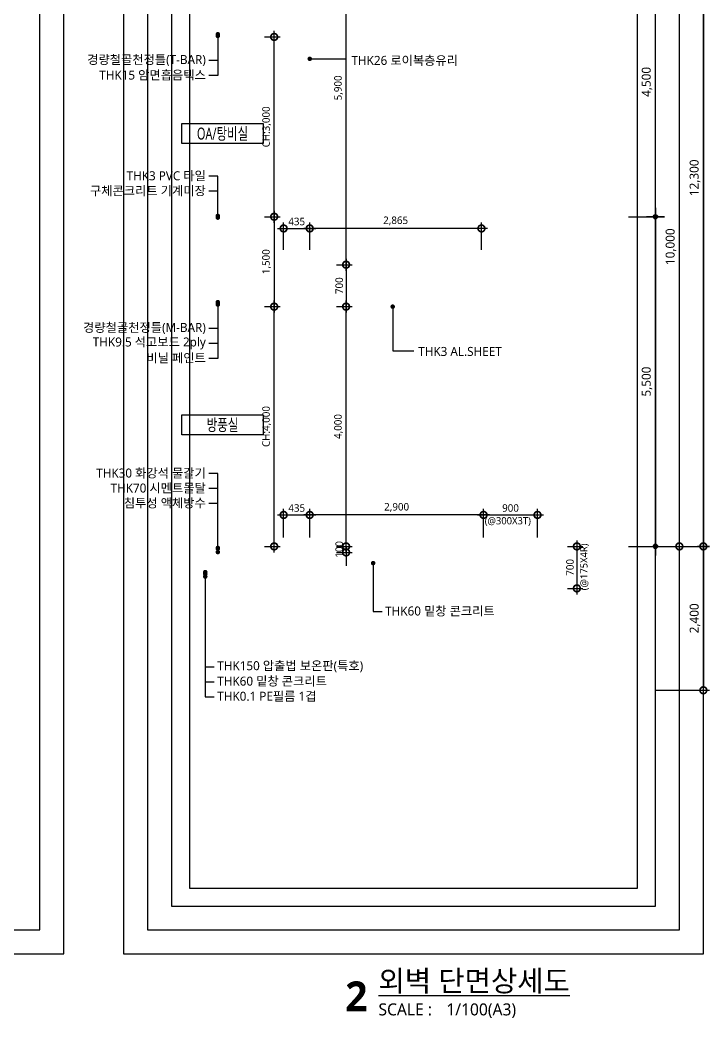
# Model space of a CAD drawing. Header units: millimetres. Extents: x 2568 to 292571, y 1285 to 27671.
# Drawn here: x 191599 to 203028, y 1386 to 18038 of the extents above; entities that cross this region are included whole.
import ezdxf
from ezdxf import colors
from ezdxf.entities.mleader import LeaderData, LeaderLine
from ezdxf.enums import TextEntityAlignment as Align
from ezdxf.math import Vec2, Vec3

# ---------------------------------------------------------------- set-up
doc = ezdxf.new("R2010")
doc.units = ezdxf.units.MM
doc.header["$LTSCALE"] = 200
doc.layers.get('DEFPOINTS').update_dxf_attribs({"color": 137})
for name, color, linetype in [('A-dim', 7, 'Continuous'), ('A-dims', 7, 'Continuous'), ('DIM-2', 7, 'Continuous'), ('DIM-INT', 7, 'Continuous'), ('SYM', 6, 'Continuous'), ('SYM-LEAD', 6, 'Continuous'), ('TAG', 6, 'Continuous'), ('TEXT', 3, 'Continuous'), ('TEXT-NOTE', 6, 'Continuous')]:
    doc.layers.add(name, color=color, linetype=linetype)
doc.layers.add('NOPLOT', color=191, linetype='Continuous', plot=False)
doc.styles.add('$0$스타일1', font='malgun.ttf')
doc.styles.add('ARIAL', font='malgun.ttf')
doc.styles.add('T1', font='malgun.ttf')
doc.styles.add('맑은고딕', font='malgun.ttf')
doc.styles.add('스타일1', font='malgun.ttf')
doc.styles.add('스타일2', font='malgunbd.ttf')
doc.dimstyles.new('CJA', dxfattribs={"dimscale": 300, "dimtxt": 2.7, "dimasz": 1, "dimexe": 2, "dimexo": 3, "dimgap": 1, "dimtad": 1, "dimdec": 0, "dimzin": 1, "dimdsep": 46, "dimlunit": 6, "dimtxsty": '$0$스타일1', "dimblk": 'CJDOT', "dimcen": 0.09, "dimdle": 1, "dimclrd": 256, "dimclre": 256, "dimclrt": 3, "dimadec": 0, "dimazin": 0, "dimtfac": 1, "dimtdec": 0, "dimtix": 1, "dimtmove": 2, "dimatfit": 3, "dimldrblk": 'CJDOT', "dimfxl": 1, "dimtolj": 1, "dimtzin": 1, "dimarcsym": 0})
doc.dimstyles.new('DIM-QD 1', dxfattribs={"dimtxt": 3, "dimasz": 1.5, "dimexe": 1, "dimexo": 0, "dimgap": 1, "dimtad": 1, "dimdec": 3, "dimdsep": 46, "dimlunit": 6, "dimtxsty": '스타일1', "dimblk1": 'ARCHTICK', "dimblk2": 'ARCHTICK', "dimsah": 1, "dimcen": 0, "dimclrd": 256, "dimclre": 256, "dimclrt": 3, "dimazin": 2, "dimtfac": 1, "dimtdec": 3, "dimtix": 1, "dimtmove": 2, "dimatfit": 3, "dimldrblk": 'ARCHTICK', "dimfxl": 1, "dimtolj": 1, "dimtzin": 0, "dimarcsym": 0})
doc.dimstyles.new('GAUN-50', dxfattribs={"dimscale": 50, "dimtxt": 3, "dimasz": 1, "dimexe": 2, "dimexo": 3, "dimgap": 1, "dimtad": 1, "dimdec": 0, "dimzin": 1, "dimdsep": 46, "dimlunit": 6, "dimtxsty": '스타일1', "dimblk": 'GAUN-DOT', "dimcen": -2, "dimdle": 2, "dimclrd": 256, "dimclre": 256, "dimclrt": 3, "dimadec": 0, "dimazin": 0, "dimtfac": 1, "dimtdec": 0, "dimtix": 1, "dimtmove": 2, "dimatfit": 3, "dimldrblk": 'DOTSMALL', "dimfxl": 1, "dimtolj": 1, "dimtzin": 1, "dimarcsym": 0})
doc.dimstyles.new('HDA-P(N100)', dxfattribs={"dimscale": 50, "dimtxt": 3, "dimasz": 1, "dimexe": 2, "dimexo": 2, "dimgap": 1, "dimtad": 1, "dimdec": 0, "dimzin": 1, "dimdsep": 46, "dimlunit": 6, "dimtxsty": 'T1', "dimblk": 'Z_DOT', "dimcen": 1, "dimclrd": 256, "dimclrt": 3, "dimadec": 0, "dimazin": 0, "dimtfac": 1, "dimtdec": 0, "dimtix": 1, "dimtmove": 2, "dimatfit": 3, "dimldrblk": 'DOT', "dimfxl": 1, "dimtolj": 1, "dimtzin": 1, "dimarcsym": 0})

# ---------------------------------------------------------------- blocks, each defined once
blk = doc.blocks.new('GAUN-DOT')
at = {"linetype": 'ByBlock'}
for p, q in [((2, 0), (-2, 0)), ((0, -2), (0, 2))]:
    blk.add_line(p, q, dxfattribs=at)
at = {"const_width": 2.25}
blk.add_lwpolyline([(0, 0.28125, 1), (0, -0.28125, 1)], format="xyb", close=True, dxfattribs=at)
blk = doc.blocks.new('*D90')
at = {"layer": 'A-dim', "lineweight": -2, "transparency": 16777216}
for p, q in [((201800, 21555), (203100, 21555)), ((203000, 21505), (203000, 9305)), ((201800, 9255), (203100, 9255))]:
    blk.add_line(p, q, dxfattribs=at)
at = {"layer": 'DEFPOINTS', "color": 0, "transparency": 16777216}
for p in [(201650, 21555), (201650, 9255), (203000, 9255)]:
    blk.add_point(p, dxfattribs=at)
at = {"layer": 'A-dim', "lineweight": -2, "transparency": 16777216, "xscale": 50, "yscale": 50, "zscale": 50}
for p, rotation in [((203000, 21555), 90), ((203000, 9255), 270)]:
    blk.add_blockref('GAUN-DOT', p, dxfattribs=dict(at, rotation=rotation))
at = {"layer": 'A-dim', "color": 3, "transparency": 16777216, "insert": (202859, 15405), "char_height": 150, "attachment_point": 5, "rotation": 90, "style": '스타일1'}
blk.add_mtext('\\A1;12,300', dxfattribs=at)
blk = doc.blocks.new('_DotSmall')
at = {"color": 0, "linetype": 'ByBlock', "const_width": 0.5}
blk.add_lwpolyline([(-0.0625, 0, 1), (0.0625, 0, 1)], format="xyb", close=True, dxfattribs=at)
blk = doc.blocks.new('Z_DOT')
at = {"layer": 'A-dims', "color": 0}
for p, q in [((-3, 0), (3, 0)), ((0, -3), (0, 3))]:
    blk.add_line(p, q, dxfattribs=at)
for radius in [0.75, 0.375]:
    blk.add_circle((0, 0), radius, dxfattribs=at)
blk = doc.blocks.new('*D91')
at = {"layer": 'A-dim', "color": 0, "lineweight": -2, "transparency": 16777216}
for p, q in [((201750, 14755), (202300, 14755)), ((201750, 9255), (202300, 9255))]:
    blk.add_line(p, q, dxfattribs=at)
at = {"layer": 'A-dim', "lineweight": -2, "transparency": 16777216}
blk.add_line((202200, 14705), (202200, 9305), dxfattribs=at)
at = {"layer": 'DEFPOINTS', "color": 0, "transparency": 16777216}
for p in [(201650, 14755), (201650, 9255), (202200, 9255)]:
    blk.add_point(p, dxfattribs=at)
at = {"layer": 'A-dim', "lineweight": -2, "transparency": 16777216, "xscale": 50, "yscale": 50, "zscale": 50}
for p, rotation in [((202200, 14755), 90), ((202200, 9255), 270)]:
    blk.add_blockref('Z_DOT', p, dxfattribs=dict(at, rotation=rotation))
at = {"layer": 'A-dim', "color": 3, "transparency": 16777216, "insert": (202060, 12005), "char_height": 150, "attachment_point": 5, "rotation": 90, "style": 'T1'}
blk.add_mtext('\\A1;5,500', dxfattribs=at)
blk = doc.blocks.new('_DOT')
at = {"color": 0, "linetype": 'ByBlock'}
blk.add_line((-0.5, 0), (-1, 0), dxfattribs=at)
at = {"color": 0, "linetype": 'ByBlock', "const_width": 0.5}
blk.add_lwpolyline([(-0.25, 0, 1), (0.25, 0, 1)], format="xyb", close=True, dxfattribs=at)
blk = doc.blocks.new('*D92')
at = {"layer": 'A-dim', "lineweight": -2, "transparency": 16777216}
for p, q in [((202200, 9255), (203100, 9255)), ((203000, 9205), (203000, 6905)), ((202200, 6855), (203100, 6855))]:
    blk.add_line(p, q, dxfattribs=at)
at = {"layer": 'DEFPOINTS', "color": 0, "transparency": 16777216}
for p in [(202050, 9255), (202050, 6855), (203000, 6855)]:
    blk.add_point(p, dxfattribs=at)
at = {"layer": 'A-dim', "lineweight": -2, "transparency": 16777216, "xscale": 50, "yscale": 50, "zscale": 50}
for p, rotation in [((203000, 9255), 90), ((203000, 6855), 270)]:
    blk.add_blockref('GAUN-DOT', p, dxfattribs=dict(at, rotation=rotation))
at = {"layer": 'A-dim', "color": 3, "transparency": 16777216, "insert": (202860, 8055), "char_height": 150, "attachment_point": 5, "rotation": 90, "style": '스타일1'}
blk.add_mtext('\\A1;2,400', dxfattribs=at)
blk = doc.blocks.new('*D93')
at = {"layer": 'A-dim', "lineweight": -2, "transparency": 16777216}
for p, q in [((201800, 19255), (202700, 19255)), ((202600, 9305), (202600, 19205)), ((201800, 9255), (202700, 9255))]:
    blk.add_line(p, q, dxfattribs=at)
at = {"layer": 'DEFPOINTS', "color": 0, "transparency": 16777216}
for p in [(201650, 19255), (202600, 19255), (201650, 9255)]:
    blk.add_point(p, dxfattribs=at)
at = {"layer": 'A-dim', "lineweight": -2, "transparency": 16777216, "xscale": 50, "yscale": 50, "zscale": 50}
for p, rotation in [((202600, 19255), 90), ((202600, 9255), 270)]:
    blk.add_blockref('GAUN-DOT', p, dxfattribs=dict(at, rotation=rotation))
at = {"layer": 'A-dim', "color": 3, "transparency": 16777216, "insert": (202459, 14255), "char_height": 150, "attachment_point": 5, "rotation": 90, "style": '스타일1'}
blk.add_mtext('\\A1;10,000', dxfattribs=at)
blk = doc.blocks.new('*D95')
at = {"layer": 'A-dim', "color": 0, "lineweight": -2, "transparency": 16777216}
for p, q in [((201750, 19255), (202300, 19255)), ((201750, 14755), (202300, 14755))]:
    blk.add_line(p, q, dxfattribs=at)
at = {"layer": 'A-dim', "lineweight": -2, "transparency": 16777216}
blk.add_line((202200, 14805), (202200, 19205), dxfattribs=at)
at = {"layer": 'DEFPOINTS', "color": 0, "transparency": 16777216}
for p in [(201650, 19255), (202200, 19255), (201650, 14755)]:
    blk.add_point(p, dxfattribs=at)
at = {"layer": 'A-dim', "lineweight": -2, "transparency": 16777216, "xscale": 50, "yscale": 50, "zscale": 50}
for p, rotation in [((202200, 19255), 90), ((202200, 14755), 270)]:
    blk.add_blockref('Z_DOT', p, dxfattribs=dict(at, rotation=rotation))
at = {"layer": 'A-dim', "color": 3, "transparency": 16777216, "insert": (202060, 17005), "char_height": 150, "attachment_point": 5, "rotation": 90, "style": 'T1'}
blk.add_mtext('\\A1;4,500', dxfattribs=at)
blk = doc.blocks.new('dwgtitle')
at = {"layer": 'SYM', "color": 3, "style": '스타일1'}
blk.add_text('SCALE :', height=4, dxfattribs=at).set_placement((12.25, -1.4))
for tag, p, height in [('%%UTITLE', (12.25, 6.59), 7), ('1/100', (34.89, -1.4), 4)]:
    blk.add_attdef(tag, p, '', height=height, dxfattribs=at)
at = {"layer": 'SYM', "color": 6, "style": '스타일2'}
blk.add_attdef('A', text='', height=10, dxfattribs=at).set_placement((4.89, 5), align=Align.MIDDLE)
blk = doc.blocks.new('*D318')
at = {"layer": 'DEFPOINTS', "color": 0, "transparency": 16777216}
for p in [(196731, 19855), (197040, 19855), (196731, 13955)]:
    blk.add_point(p, dxfattribs=at)
at = {"layer": 'DIM-INT', "color": 7, "lineweight": -2, "transparency": 16777216}
for p, q in [((196881, 19855), (197140, 19855)), ((197040, 13855), (197040, 19955)), ((196881, 13955), (197140, 13955))]:
    blk.add_line(p, q, dxfattribs=at)
at = {"layer": 'DIM-INT', "color": 7, "lineweight": -2, "transparency": 16777216, "xscale": 225, "yscale": 225, "zscale": 225}
for p, rotation in [((197040, 19855), 90), ((197040, 13955), 270)]:
    blk.add_blockref('_DotSmall', p, dxfattribs=dict(at, rotation=rotation))
at = {"layer": 'DIM-INT', "color": 3, "transparency": 16777216, "insert": (196915, 16905), "char_height": 125, "attachment_point": 5, "rotation": 90, "style": '스타일1'}
blk.add_mtext('\\A1;5,900', dxfattribs=at)
blk = doc.blocks.new('CJDOT')
blk.add_line((-2, 0), (2, 0))
at = {"const_width": 0.5}
blk.add_lwpolyline([(-0.25, 0, 1), (0.25, 0, 1)], format="xyb", close=True, dxfattribs=at)
blk = doc.blocks.new('_ARCHTICK')
at = {"color": 0, "linetype": 'ByBlock', "const_width": 0.15}
blk.add_lwpolyline([(-0.5, -0.5), (0.5, 0.5)], dxfattribs=at)
blk = doc.blocks.new('*D320')
at = {"layer": 'DEFPOINTS', "color": 0, "transparency": 16777216}
for p in [(195531, 17755), (195840, 17755), (195531, 14755)]:
    blk.add_point(p, dxfattribs=at)
at = {"layer": 'DIM-INT', "color": 7, "lineweight": -2, "transparency": 16777216}
for p, q in [((195840, 14655), (195840, 17855)), ((195681, 17755), (195940, 17755)), ((195681, 14755), (195940, 14755))]:
    blk.add_line(p, q, dxfattribs=at)
at = {"layer": 'DIM-INT', "color": 7, "lineweight": -2, "transparency": 16777216, "xscale": 225, "yscale": 225, "zscale": 225}
for p, rotation in [((195840, 17755), 90), ((195840, 14755), 270)]:
    blk.add_blockref('_DotSmall', p, dxfattribs=dict(at, rotation=rotation))
at = {"layer": 'DIM-INT', "color": 3, "transparency": 16777216, "insert": (195715, 16255), "char_height": 125, "attachment_point": 5, "rotation": 90, "style": '스타일1'}
blk.add_mtext('\\A1;CH:3,000', dxfattribs=at)
blk = doc.blocks.new('*D366')
at = {"layer": 'DEFPOINTS', "color": 0, "transparency": 16777216}
for p in [(196731, 13255), (197040, 13255), (196731, 9255)]:
    blk.add_point(p, dxfattribs=at)
at = {"layer": 'DIM-INT', "color": 7, "lineweight": -2, "transparency": 16777216}
for p, q in [((197040, 9155), (197040, 13355)), ((196881, 13255), (197140, 13255)), ((196881, 9255), (197140, 9255))]:
    blk.add_line(p, q, dxfattribs=at)
at = {"layer": 'DIM-INT', "color": 7, "lineweight": -2, "transparency": 16777216, "xscale": 225, "yscale": 225, "zscale": 225}
for p, rotation in [((197040, 13255), 90), ((197040, 9255), 270)]:
    blk.add_blockref('_DotSmall', p, dxfattribs=dict(at, rotation=rotation))
at = {"layer": 'DIM-INT', "color": 3, "transparency": 16777216, "insert": (196915, 11255), "char_height": 125, "attachment_point": 5, "rotation": 90, "style": '스타일1'}
blk.add_mtext('\\A1;4,000', dxfattribs=at)
blk = doc.blocks.new('*D367')
at = {"layer": 'DEFPOINTS', "color": 0, "transparency": 16777216}
for p in [(196731, 9255), (196731, 9155), (197040, 9155)]:
    blk.add_point(p, dxfattribs=at)
at = {"layer": 'DIM-INT', "color": 7, "lineweight": -2, "transparency": 16777216}
for p, q in [((197040, 9255), (197040, 9480)), ((196881, 9255), (197140, 9255)), ((197040, 9255), (197040, 9155)), ((196881, 9155), (197140, 9155)), ((197040, 9155), (197040, 8930))]:
    blk.add_line(p, q, dxfattribs=at)
at = {"layer": 'DIM-INT', "color": 7, "lineweight": -2, "transparency": 16777216, "xscale": 225, "yscale": 225, "zscale": 225}
for p, rotation in [((197040, 9255), 270), ((197040, 9155), 90)]:
    blk.add_blockref('_DotSmall', p, dxfattribs=dict(at, rotation=rotation))
at = {"layer": 'DIM-INT', "color": 3, "transparency": 16777216, "insert": (196925, 9205), "char_height": 125, "attachment_point": 5, "rotation": 90, "style": '스타일1'}
blk.add_mtext('\\A1;100', dxfattribs=at)
blk = doc.blocks.new('*D368')
at = {"layer": 'DEFPOINTS', "color": 0, "transparency": 16777216}
for p in [(196731, 13955), (196731, 13255), (197040, 13255)]:
    blk.add_point(p, dxfattribs=at)
at = {"layer": 'DIM-INT', "color": 7, "lineweight": -2, "transparency": 16777216}
for p, q in [((197040, 14055), (197040, 13155)), ((196881, 13955), (197140, 13955)), ((196881, 13255), (197140, 13255))]:
    blk.add_line(p, q, dxfattribs=at)
at = {"layer": 'DIM-INT', "color": 7, "lineweight": -2, "transparency": 16777216, "xscale": 225, "yscale": 225, "zscale": 225}
for p, rotation in [((197040, 13955), 90), ((197040, 13255), 270)]:
    blk.add_blockref('_DotSmall', p, dxfattribs=dict(at, rotation=rotation))
at = {"layer": 'DIM-INT', "color": 3, "transparency": 16777216, "insert": (196925, 13605), "char_height": 125, "attachment_point": 5, "rotation": 90, "style": '스타일1'}
blk.add_mtext('\\A1;700', dxfattribs=at)
blk = doc.blocks.new('*D369')
at = {"layer": 'DEFPOINTS', "color": 0, "transparency": 16777216}
for p in [(196433, 14560), (196433, 14055), (199298, 14055)]:
    blk.add_point(p, dxfattribs=at)
at = {"layer": 'DIM-INT', "color": 7, "lineweight": -2, "transparency": 16777216}
for p, q in [((196433, 14205), (196433, 14660)), ((199298, 14205), (199298, 14660)), ((199398, 14560), (196333, 14560))]:
    blk.add_line(p, q, dxfattribs=at)
at = {"layer": 'DIM-INT', "color": 7, "lineweight": -2, "transparency": 16777216, "xscale": 225, "yscale": 225, "zscale": 225, "rotation": 180}
blk.add_blockref('_DotSmall', (196433, 14560), dxfattribs=at)
at = {"layer": 'DIM-INT', "color": 7, "lineweight": -2, "transparency": 16777216, "xscale": 225, "yscale": 225, "zscale": 225}
blk.add_blockref('_DotSmall', (199298, 14560), dxfattribs=at)
at = {"layer": 'DIM-INT', "color": 3, "transparency": 16777216, "insert": (197866, 14685), "char_height": 125, "attachment_point": 5, "style": '스타일1'}
blk.add_mtext('\\A1;2,865', dxfattribs=at)
blk = doc.blocks.new('*D370')
at = {"layer": 'DEFPOINTS', "color": 0, "transparency": 16777216}
for p in [(196433, 14560), (195998, 14055), (196433, 14055)]:
    blk.add_point(p, dxfattribs=at)
at = {"layer": 'DIM-INT', "color": 7, "lineweight": -2, "transparency": 16777216}
for p, q in [((195998, 14205), (195998, 14660)), ((196433, 14205), (196433, 14660)), ((195898, 14560), (196533, 14560))]:
    blk.add_line(p, q, dxfattribs=at)
at = {"layer": 'DIM-INT', "color": 7, "lineweight": -2, "transparency": 16777216, "xscale": 225, "yscale": 225, "zscale": 225, "rotation": 180}
blk.add_blockref('_DotSmall', (195998, 14560), dxfattribs=at)
at = {"layer": 'DIM-INT', "color": 7, "lineweight": -2, "transparency": 16777216, "xscale": 225, "yscale": 225, "zscale": 225}
blk.add_blockref('_DotSmall', (196433, 14560), dxfattribs=at)
at = {"layer": 'DIM-INT', "color": 3, "transparency": 16777216, "insert": (196216, 14675), "char_height": 125, "attachment_point": 5, "style": '스타일1'}
blk.add_mtext('\\A1;435', dxfattribs=at)
blk = doc.blocks.new('*D371')
at = {"layer": 'DEFPOINTS', "color": 0, "transparency": 16777216}
for p in [(200581, 9255), (200581, 8555), (200890, 8555)]:
    blk.add_point(p, dxfattribs=at)
at = {"layer": 'DIM-INT', "color": 7, "lineweight": -2, "transparency": 16777216}
for p, q in [((200890, 9355), (200890, 8455)), ((200731, 9255), (200990, 9255)), ((200731, 8555), (200990, 8555))]:
    blk.add_line(p, q, dxfattribs=at)
at = {"layer": 'DIM-INT', "color": 7, "lineweight": -2, "transparency": 16777216, "xscale": 225, "yscale": 225, "zscale": 225}
for p, rotation in [((200890, 9255), 90), ((200890, 8555), 270)]:
    blk.add_blockref('_DotSmall', p, dxfattribs=dict(at, rotation=rotation))
at = {"layer": 'DIM-INT', "color": 3, "transparency": 16777216, "insert": (200775, 8905), "char_height": 125, "attachment_point": 5, "rotation": 90, "style": '스타일1'}
blk.add_mtext('\\A1;700', dxfattribs=at)
blk = doc.blocks.new('*D372')
at = {"layer": 'DEFPOINTS', "color": 0, "transparency": 16777216}
for p in [(200233, 9780), (199333, 9255), (200233, 9255)]:
    blk.add_point(p, dxfattribs=at)
at = {"layer": 'DIM-INT', "color": 7, "lineweight": -2, "transparency": 16777216}
for p, q in [((199333, 9405), (199333, 9880)), ((200233, 9405), (200233, 9880)), ((199233, 9780), (200333, 9780))]:
    blk.add_line(p, q, dxfattribs=at)
at = {"layer": 'DIM-INT', "color": 7, "lineweight": -2, "transparency": 16777216, "xscale": 225, "yscale": 225, "zscale": 225, "rotation": 180}
blk.add_blockref('_DotSmall', (199333, 9780), dxfattribs=at)
at = {"layer": 'DIM-INT', "color": 7, "lineweight": -2, "transparency": 16777216, "xscale": 225, "yscale": 225, "zscale": 225}
blk.add_blockref('_DotSmall', (200233, 9780), dxfattribs=at)
at = {"layer": 'DIM-INT', "color": 3, "transparency": 16777216, "insert": (199783, 9895), "char_height": 125, "attachment_point": 5, "style": '스타일1'}
blk.add_mtext('\\A1;900', dxfattribs=at)
blk = doc.blocks.new('*D373')
at = {"layer": 'DEFPOINTS', "color": 0, "transparency": 16777216}
for p in [(196433, 9780), (196433, 9255), (199333, 9255)]:
    blk.add_point(p, dxfattribs=at)
at = {"layer": 'DIM-INT', "color": 7, "lineweight": -2, "transparency": 16777216}
for p, q in [((196433, 9405), (196433, 9880)), ((199333, 9405), (199333, 9880)), ((199433, 9780), (196333, 9780))]:
    blk.add_line(p, q, dxfattribs=at)
at = {"layer": 'DIM-INT', "color": 7, "lineweight": -2, "transparency": 16777216, "xscale": 225, "yscale": 225, "zscale": 225, "rotation": 180}
blk.add_blockref('_DotSmall', (196433, 9780), dxfattribs=at)
at = {"layer": 'DIM-INT', "color": 7, "lineweight": -2, "transparency": 16777216, "xscale": 225, "yscale": 225, "zscale": 225}
blk.add_blockref('_DotSmall', (199333, 9780), dxfattribs=at)
at = {"layer": 'DIM-INT', "color": 3, "transparency": 16777216, "insert": (197883, 9905), "char_height": 125, "attachment_point": 5, "style": '스타일1'}
blk.add_mtext('\\A1;2,900', dxfattribs=at)
blk = doc.blocks.new('*D374')
at = {"layer": 'DEFPOINTS', "color": 0, "transparency": 16777216}
for p in [(196433, 9780), (195998, 9255), (196433, 9255)]:
    blk.add_point(p, dxfattribs=at)
at = {"layer": 'DIM-INT', "color": 7, "lineweight": -2, "transparency": 16777216}
for p, q in [((195998, 9405), (195998, 9880)), ((196433, 9405), (196433, 9880)), ((195898, 9780), (196533, 9780))]:
    blk.add_line(p, q, dxfattribs=at)
at = {"layer": 'DIM-INT', "color": 7, "lineweight": -2, "transparency": 16777216, "xscale": 225, "yscale": 225, "zscale": 225, "rotation": 180}
blk.add_blockref('_DotSmall', (195998, 9780), dxfattribs=at)
at = {"layer": 'DIM-INT', "color": 7, "lineweight": -2, "transparency": 16777216, "xscale": 225, "yscale": 225, "zscale": 225}
blk.add_blockref('_DotSmall', (196433, 9780), dxfattribs=at)
at = {"layer": 'DIM-INT', "color": 3, "transparency": 16777216, "insert": (196216, 9895), "char_height": 125, "attachment_point": 5, "style": '스타일1'}
blk.add_mtext('\\A1;435', dxfattribs=at)
blk = doc.blocks.new('room-1')
at = {"layer": 'TEXT-NOTE', "color": 6}
for p, q in [((0, 5), (20.29, 5)), ((0, 0), (0, 5)), ((20.29, 5), (20.29, 0)), ((20.29, 0), (0, 0))]:
    blk.add_line(p, q, dxfattribs=at)
at = {"layer": 'TEXT-NOTE', "color": 3, "style": '스타일1'}
blk.add_attdef('실명', text='', height=3, dxfattribs=at).set_placement((10.15, 2.59), align=Align.MIDDLE)
blk = doc.blocks.new('*D375')
at = {"layer": 'DEFPOINTS', "color": 0, "transparency": 16777216}
for p in [(195531, 14755), (195531, 13255), (195840, 13255)]:
    blk.add_point(p, dxfattribs=at)
at = {"layer": 'DIM-INT', "color": 7, "lineweight": -2, "transparency": 16777216}
for p, q in [((195840, 14855), (195840, 13155)), ((195681, 14755), (195940, 14755)), ((195681, 13255), (195940, 13255))]:
    blk.add_line(p, q, dxfattribs=at)
at = {"layer": 'DIM-INT', "color": 7, "lineweight": -2, "transparency": 16777216, "xscale": 225, "yscale": 225, "zscale": 225}
for p, rotation in [((195840, 14755), 90), ((195840, 13255), 270)]:
    blk.add_blockref('_DotSmall', p, dxfattribs=dict(at, rotation=rotation))
at = {"layer": 'DIM-INT', "color": 3, "transparency": 16777216, "insert": (195714, 14005), "char_height": 125, "attachment_point": 5, "rotation": 90, "style": '스타일1'}
blk.add_mtext('\\A1;1,500', dxfattribs=at)
blk = doc.blocks.new('*D376')
at = {"layer": 'DEFPOINTS', "color": 0, "transparency": 16777216}
for p in [(195531, 13255), (195840, 13255), (195531, 9255)]:
    blk.add_point(p, dxfattribs=at)
at = {"layer": 'DIM-INT', "color": 7, "lineweight": -2, "transparency": 16777216}
for p, q in [((195840, 9155), (195840, 13355)), ((195681, 13255), (195940, 13255)), ((195681, 9255), (195940, 9255))]:
    blk.add_line(p, q, dxfattribs=at)
at = {"layer": 'DIM-INT', "color": 7, "lineweight": -2, "transparency": 16777216, "xscale": 225, "yscale": 225, "zscale": 225}
for p, rotation in [((195840, 13255), 90), ((195840, 9255), 270)]:
    blk.add_blockref('_DotSmall', p, dxfattribs=dict(at, rotation=rotation))
at = {"layer": 'DIM-INT', "color": 3, "transparency": 16777216, "insert": (195715, 11255), "char_height": 125, "attachment_point": 5, "rotation": 90, "style": '스타일1'}
blk.add_mtext('\\A1;CH:4,000', dxfattribs=at)

msp = doc.modelspace()

# ---------------------------------------------------------------- linework, layer by layer
at = {"layer": 'NOPLOT'}
for points in [[(172895.6, 2455.2), (192329, 2455.2), (192329, 26696.5), (172895.6, 26696.5)], [(193329, 2455.2), (202999.7, 2455.2), (202999.7, 26696.5), (193329, 26696.5)], [(173295.6, 2855.2), (191929, 2855.2), (191929, 26296.5), (173295.6, 26296.5)], [(193729, 2855.2), (202599.7, 2855.2), (202599.7, 26296.5), (193729, 26296.5)], [(194129, 3255.2), (202199.7, 3255.2), (202199.7, 25896.5), (194129, 25896.5)], [(194429, 3555.2), (201899.7, 3555.2), (201899.7, 25596.5), (194429, 25596.5)]]:
    msp.add_lwpolyline(points, close=True, dxfattribs=at)

# ---------------------------------------------------------------- block references
at = {"layer": 'SYM', "xscale": 50, "yscale": 50, "zscale": 50}
msp.add_blockref('dwgtitle', (196967.3, 1500.4), dxfattribs=at).add_auto_attribs({'%%UTITLE': '%%u외벽 단면상세도', '1/100': '1/100(A3)', 'A': '2'})
at = {"layer": 'TEXT-NOTE'}
ref = msp.add_blockref('room-1', (194301.7, 15978), dxfattribs=dict(at, xscale=66.66666660016777, yscale=66.66666660016777, zscale=66.66666660016777))
ref.add_attrib('실명', 'OA/탕비실', dxfattribs={"color": 3, "height": 200, "style": '스타일1', "width": 0.7}).set_placement((194978.2, 16144.7), align=Align.MIDDLE)
ref = msp.add_blockref('room-1', (194301.7, 11118), dxfattribs=dict(at, xscale=66.66666660016777, yscale=66.66666660016777, zscale=66.66666660016777))
ref.add_attrib('실명', '방풍실', dxfattribs={"color": 3, "height": 200, "style": '스타일1', "width": 0.7}).set_placement((194978.2, 11284.7), align=Align.MIDDLE)

# ---------------------------------------------------------------- texts
at = {"layer": 'DIM-2', "color": 4, "style": 'ARIAL'}
msp.add_text('(@300X3T)', height=120, dxfattribs=at).set_placement((199352.6, 9622.9))
msp.add_text('(@175X4R)', height=120, rotation=90, dxfattribs=at).set_placement((201067.1, 8522.6))
at = {"layer": 'TEXT', "color": 3, "style": '스타일1'}
for s, p in [('THK26 로이복층유리', (197129.1, 17288.2)), ('THK3 AL.SHEET', (198242.6, 12432.9))]:
    msp.add_text(s, height=150, dxfattribs=at).set_placement(p)

# ---------------------------------------------------------------- dimensions: what is measured, and where the dimension line sits
at = {"layer": 'A-dim'}
for base, p1, p2, angle, dimstyle, picture, middle in [((202999.7, 9255.2), (201649.7, 21555.2), (201649.7, 9255.2), 270, 'GAUN-50', '*D90', (202859.2, 15405.2)), ((202199.7, 19255.2), (201649.7, 14755.2), (201649.7, 19255.2), 90, 'HDA-P(N100)', '*D95', (202059.5, 17005.2)), ((202599.7, 19255.2), (201649.7, 9255.2), (201649.7, 19255.2), 90, 'GAUN-50', '*D93', (202459.2, 14255.2)), ((202199.7, 9255.2), (201649.7, 14755.2), (201649.7, 9255.2), 270, 'HDA-P(N100)', '*D91', (202059.5, 12005.2)), ((202999.7, 6855.2), (202049.7, 9255.2), (202049.7, 6855.2), 270, 'GAUN-50', '*D92', (202859.6, 8055.2))]:
    dim = msp.add_linear_dim(base=base, p1=p1, p2=p2, angle=angle, dimstyle=dimstyle, dxfattribs=at)
    dim.commit()
    dim.dimension.update_dxf_attribs({"geometry": picture, "text_midpoint": middle})
at = {"layer": 'DIM-INT'}
for base, p1, p2, angle, picture, middle in [((197039.8, 19855.2), (196731, 13955.2), (196731, 19855.2), 90, '*D318', (196914.7, 16905.2)), ((195839.8, 13255.2), (195531, 14755.2), (195531, 13255.2), 270, '*D375', (195714.4, 14005.2)), ((196433.3, 14560), (195998.3, 14055.2), (196433.3, 14055.2), 180, '*D370', (196215.8, 14674.6)), ((197039.8, 13255.2), (196731, 13955.2), (196731, 13255.2), 270, '*D368', (196925.2, 13605.2)), ((197039.8, 13255.2), (196731, 9255.2), (196731, 13255.2), 90, '*D366', (196914.7, 11255.2)), ((196433.3, 9780), (199333.3, 9255.2), (196433.3, 9255.2), 180, '*D373', (197883.3, 9905.1)), ((197039.8, 9155.2), (196731, 9255.2), (196731, 9155.2), 270, '*D367', (196924.9, 9205.2)), ((200889.8, 8555.2), (200581, 9255.2), (200581, 8555.2), 270, '*D371', (200775.2, 8905.2))]:
    dim = msp.add_linear_dim(base=base, p1=p1, p2=p2, angle=angle, dimstyle='CJA', override={"dimscale": 50, "dimtxt": 2.5, "dimasz": 4.5, "dimtxsty": '스타일1', "dimblk1": 'DotSmall', "dimblk2": 'DotSmall', "dimsah": 1, "dimdle": 2, "dimclrd": 7, "dimclre": 7}, dxfattribs=at)
    dim.commit()
    dim.dimension.update_dxf_attribs({"geometry": picture, "text_midpoint": middle})
for base, p1, p2, picture, middle in [((195839.8, 17755.2), (195531, 14755.2), (195531, 17755.2), '*D320', (195714.7, 16255.2)), ((195839.8, 13255.2), (195531, 9255.2), (195531, 13255.2), '*D376', (195714.7, 11255.2))]:
    dim = msp.add_linear_dim(base=base, p1=p1, p2=p2, angle=90, text='CH:<>', dimstyle='CJA', override={"dimscale": 50, "dimtxt": 2.5, "dimasz": 4.5, "dimtxsty": '스타일1', "dimblk1": 'DotSmall', "dimblk2": 'DotSmall', "dimsah": 1, "dimdle": 2, "dimclrd": 7, "dimclre": 7}, dxfattribs=at)
    dim.commit()
    dim.dimension.update_dxf_attribs({"geometry": picture, "text_midpoint": middle})
for base, p1, p2, picture, middle in [((196433.3, 14560), (199298.3, 14055.2), (196433.3, 14055.2), '*D369', (197865.8, 14685.1)), ((196433.3, 9780), (195998.3, 9255.2), (196433.3, 9255.2), '*D374', (196215.8, 9894.6)), ((200233.3, 9780), (199333.3, 9255.2), (200233.3, 9255.2), '*D372', (199783.3, 9894.6))]:
    dim = msp.add_linear_dim(base=base, p1=p1, p2=p2, dimstyle='CJA', override={"dimscale": 50, "dimtxt": 2.5, "dimasz": 4.5, "dimtxsty": '스타일1', "dimblk1": 'DotSmall', "dimblk2": 'DotSmall', "dimsah": 1, "dimdle": 2, "dimclrd": 7, "dimclre": 7}, dxfattribs=at)
    dim.commit()
    dim.dimension.update_dxf_attribs({"geometry": picture, "text_midpoint": middle})

# ---------------------------------------------------------------- leaders
at = {"layer": 'SYM-LEAD'}
for points, override in [([(196433.3, 17390), (197028.8, 17390)], {"dimscale": 50, "dimtad": 0, "dimclrd": 6, "dimldrblk": 'DOT'}), ([(197817.6, 13255.2), (197817.6, 12518.6), (198167.6, 12518.6)], {"dimscale": 50, "dimasz": 1.5, "dimtad": 0, "dimclrd": 6, "dimldrblk": 'DOT'})]:
    msp.add_leader(points, dimstyle='DIM-QD 1', override=override, dxfattribs=at)
at = {"layer": 'TAG', "color": 3}
ml = msp.add_multileader_mtext('Standard', dxfattribs=at)
ml.set_content('경량철골천정틀(T-BAR)', color=3, style='맑은고딕')
ml.set_leader_properties(color=6)
ml.set_arrow_properties(name='DOT')
ml.build(insert=Vec2(0, 0))
ml.multileader.update_dxf_attribs({"dogleg_length": 3, "arrow_head_size": 75})
ctx = ml.context
ctx.base_point, ctx.char_height, ctx.arrow_head_size, ctx.landing_gap_size, ctx.plane_origin = Vec3(192510.3, 17360.4), 150, 75, 50, Vec3(195766, 18373.4)
ctx.text_align_type = 2
notes = []
notes.append((ctx, [(0, (1, 1, 0), (194900, 17360.4), (-1, 0), 150, [(0, [(194900, 17799.7)], 0, [])])]))
ctx.mtext.insert, ctx.mtext.width, ctx.mtext.alignment, ctx.mtext.flow_direction = Vec3(194700, 17452.4), 3010.616, 3, 5
ml = msp.add_multileader_mtext('Standard', dxfattribs=at)
ml.set_content('THK15 암면흡음텍스', color=3, style='맑은고딕')
ml.set_leader_properties(color=6)
ml.set_arrow_properties(name='DOT')
ml.build(insert=Vec2(0, 0))
ml.multileader.update_dxf_attribs({"dogleg_length": 3, "arrow_head_size": 75})
ctx = ml.context
ctx.base_point, ctx.char_height, ctx.arrow_head_size, ctx.landing_gap_size, ctx.plane_origin = Vec3(192726.3, 17110.4), 150, 75, 50, Vec3(195766, 17873.4)
ctx.text_align_type = 2
notes.append((ctx, [(0, (1, 1, 0), (194900, 17110.4), (-1, 0), 150, [(0, [(194900, 17770.4)], 0, [])])]))
ctx.mtext.insert, ctx.mtext.width, ctx.mtext.alignment, ctx.mtext.flow_direction = Vec3(194700, 17194.5), 3010.616, 3, 5
ml = msp.add_multileader_mtext('Standard', dxfattribs=at)
ml.set_content('THK3 PVC 타일', color=3, style='맑은고딕')
ml.set_leader_properties(color=6)
ml.set_arrow_properties(name='DOT')
ml.build(insert=Vec2(0, 0))
ml.multileader.update_dxf_attribs({"dogleg_length": 3, "arrow_head_size": 75})
ctx = ml.context
ctx.base_point, ctx.char_height, ctx.arrow_head_size, ctx.landing_gap_size, ctx.plane_origin = Vec3(193232, 15429.6), 150, 75, 50, Vec3(195766, 14666.6)
ctx.text_align_type = 2
notes.append((ctx, [(0, (1, 1, 0), (194900, 15429.6), (-1, 0), 150, [(0, [(194900, 14769.6)], 0, [])])]))
ctx.mtext.insert, ctx.mtext.width, ctx.mtext.alignment, ctx.mtext.flow_direction = Vec3(194700, 15513.8), 3010.616, 3, 5
ml = msp.add_multileader_mtext('Standard', dxfattribs=at)
ml.set_content('구체콘크리트 기계미장', color=3, style='맑은고딕')
ml.set_leader_properties(color=6)
ml.set_arrow_properties(name='DOT')
ml.build(insert=Vec2(0, 0))
ml.multileader.update_dxf_attribs({"dogleg_length": 3, "arrow_head_size": 75})
ctx = ml.context
ctx.base_point, ctx.char_height, ctx.arrow_head_size, ctx.landing_gap_size, ctx.plane_origin = Vec3(192514.7, 15179.6), 150, 75, 50, Vec3(195766, 14166.6)
ctx.text_align_type = 2
notes.append((ctx, [(0, (1, 1, 0), (194900, 15179.6), (-1, 0), 150, [(0, [(194900, 14740.3)], 0, [])])]))
ctx.mtext.insert, ctx.mtext.width, ctx.mtext.alignment, ctx.mtext.flow_direction = Vec3(194700, 15263.8), 3010.616, 3, 5
ml = msp.add_multileader_mtext('Standard', dxfattribs=at)
ml.set_content('경량철골천정틀(M-BAR)', color=3, style='맑은고딕')
ml.set_leader_properties(color=6)
ml.set_arrow_properties(name='DOT')
ml.build(insert=Vec2(0, 0))
ml.multileader.update_dxf_attribs({"dogleg_length": 3, "arrow_head_size": 75})
ctx = ml.context
ctx.base_point, ctx.char_height, ctx.arrow_head_size, ctx.landing_gap_size, ctx.plane_origin = Vec3(192430.3, 12890.4), 150, 75, 50, Vec3(195766, 13903.4)
ctx.text_align_type = 2
notes.append((ctx, [(0, (1, 1, 0), (194900, 12890.4), (-1, 0), 150, [(0, [(194900, 13329.7)], 0, [])])]))
ctx.mtext.insert, ctx.mtext.width, ctx.mtext.alignment, ctx.mtext.flow_direction = Vec3(194700, 12982.4), 3010.616, 3, 5
ml = msp.add_multileader_mtext('Standard', dxfattribs=at)
ml.set_content('THK9.5 석고보드 2ply', color=3, style='맑은고딕')
ml.set_leader_properties(color=6)
ml.set_arrow_properties(name='DOT')
ml.build(insert=Vec2(0, 0))
ml.multileader.update_dxf_attribs({"dogleg_length": 3, "arrow_head_size": 75})
ctx = ml.context
ctx.base_point, ctx.char_height, ctx.arrow_head_size, ctx.landing_gap_size, ctx.plane_origin = Vec3(192618.2, 12640.4), 150, 75, 50, Vec3(195766, 13403.4)
ctx.text_align_type = 2
notes.append((ctx, [(0, (1, 1, 0), (194900, 12640.4), (-1, 0), 150, [(0, [(194900, 13300.4)], 0, [])])]))
ctx.mtext.insert, ctx.mtext.width, ctx.mtext.alignment, ctx.mtext.flow_direction = Vec3(194700, 12740.6), 3010.616, 3, 5
ml = msp.add_multileader_mtext('Standard', dxfattribs=at)
ml.set_content('비닐 페인트', color=3, style='맑은고딕')
ml.set_leader_properties(color=6)
ml.set_arrow_properties(name='DOT')
ml.build(insert=Vec2(0, 0))
ml.multileader.update_dxf_attribs({"dogleg_length": 3, "arrow_head_size": 75})
ctx = ml.context
ctx.base_point, ctx.char_height, ctx.arrow_head_size, ctx.landing_gap_size, ctx.plane_origin = Vec3(193573.2, 12390.4), 150, 75, 50, Vec3(195766, 13153.4)
ctx.text_align_type = 2
notes.append((ctx, [(0, (1, 1, 0), (194900, 12390.4), (-1, 0), 150, [(0, [(194900, 13290.4)], 0, [])])]))
ctx.mtext.insert, ctx.mtext.width, ctx.mtext.alignment, ctx.mtext.flow_direction = Vec3(194700, 12474.5), 3010.616, 3, 5
ml = msp.add_multileader_mtext('Standard', dxfattribs=at)
ml.set_content('THK30 화강석 물갈기', color=3, style='맑은고딕')
ml.set_leader_properties(color=6)
ml.set_arrow_properties(name='DOT')
ml.build(insert=Vec2(0, 0))
ml.multileader.update_dxf_attribs({"dogleg_length": 3, "arrow_head_size": 75})
ctx = ml.context
ctx.base_point, ctx.char_height, ctx.arrow_head_size, ctx.landing_gap_size, ctx.plane_origin = Vec3(192674, 10469.6), 150, 75, 50, Vec3(195766, 9366.6)
ctx.text_align_type = 2
notes.append((ctx, [(0, (1, 1, 0), (194900, 10469.6), (-1, 0), 150, [(0, [(194900, 9229.6)], 0, [])])]))
ctx.mtext.insert, ctx.mtext.width, ctx.mtext.alignment, ctx.mtext.flow_direction = Vec3(194700, 10553.8), 3010.616, 3, 5
ml = msp.add_multileader_mtext('Standard', dxfattribs=at)
ml.set_content('THK70 시멘트몰탈', color=3, style='맑은고딕')
ml.set_leader_properties(color=6)
ml.set_arrow_properties(name='DOT')
ml.build(insert=Vec2(0, 0))
ml.multileader.update_dxf_attribs({"dogleg_length": 3, "arrow_head_size": 75})
ctx = ml.context
ctx.base_point, ctx.char_height, ctx.arrow_head_size, ctx.landing_gap_size, ctx.plane_origin = Vec3(192934, 10219.6), 150, 75, 50, Vec3(195766, 9116.6)
ctx.text_align_type = 2
notes.append((ctx, [(0, (1, 1, 0), (194900, 10219.6), (-1, 0), 150, [(0, [(194900, 9219.6)], 0, [])])]))
ctx.mtext.insert, ctx.mtext.width, ctx.mtext.alignment, ctx.mtext.flow_direction = Vec3(194700, 10303.8), 3010.616, 3, 5
ml = msp.add_multileader_mtext('Standard', dxfattribs=at)
ml.set_content('침투성 액체방수', color=3, style='맑은고딕')
ml.set_leader_properties(color=6)
ml.set_arrow_properties(name='DOT')
ml.build(insert=Vec2(0, 0))
ml.multileader.update_dxf_attribs({"dogleg_length": 3, "arrow_head_size": 75})
ctx = ml.context
ctx.base_point, ctx.char_height, ctx.arrow_head_size, ctx.landing_gap_size, ctx.plane_origin = Vec3(193146.4, 9969.6), 150, 75, 50, Vec3(195766, 8866.6)
ctx.text_align_type = 2
notes.append((ctx, [(0, (1, 1, 0), (194900, 9969.6), (-1, 0), 150, [(0, [(194900, 9159.6)], 0, [])])]))
ctx.mtext.insert, ctx.mtext.width, ctx.mtext.alignment, ctx.mtext.flow_direction = Vec3(194700, 10053.8), 3010.616, 3, 5
ml = msp.add_multileader_mtext('Standard', dxfattribs=at)
ml.set_content('THK60 밑창 콘크리트', color=3, style='맑은고딕')
ml.set_leader_properties(color=6)
ml.set_arrow_properties(name='DOT')
ml.build(insert=Vec2(0, 0))
ml.multileader.update_dxf_attribs({"dogleg_length": 3, "arrow_head_size": 75})
ctx = ml.context
ctx.base_point, ctx.char_height, ctx.arrow_head_size, ctx.landing_gap_size, ctx.plane_origin = Vec3(197640.7, 8167.8), 150, 75, 50, Vec3(197124.7, 9149.8)
notes.append((ctx, [(0, (1, 1, 0), (197490.7, 8167.8), (1, 0), 150, [(0, [(197490.7, 8976.7)], 0, [])])]))
ctx.mtext.insert, ctx.mtext.width, ctx.mtext.flow_direction = Vec3(197690.7, 8252), 3010.616, 5
ml = msp.add_multileader_mtext('Standard', dxfattribs=at)
ml.set_content('THK150 압출법 보온판(특호)', color=3, style='맑은고딕')
ml.set_leader_properties(color=6)
ml.set_arrow_properties(name='DOT')
ml.build(insert=Vec2(0, 0))
ml.multileader.update_dxf_attribs({"dogleg_length": 3, "arrow_head_size": 75})
ctx = ml.context
ctx.base_point, ctx.char_height, ctx.arrow_head_size, ctx.landing_gap_size, ctx.plane_origin = Vec3(194840.7, 7247.8), 150, 75, 50, Vec3(193824.7, 9399.8)
notes.append((ctx, [(0, (1, 1, 0), (194690.7, 7247.8), (1, 0), 150, [(0, [(194690.7, 8826)], 0, [])])]))
ctx.mtext.insert, ctx.mtext.width, ctx.mtext.flow_direction = Vec3(194890.7, 7339.8), 3010.616, 5
ml = msp.add_multileader_mtext('Standard', dxfattribs=at)
ml.set_content('THK60 밑창 콘크리트', color=3, style='맑은고딕')
ml.set_leader_properties(color=6)
ml.set_arrow_properties(name='DOT')
ml.build(insert=Vec2(0, 0))
ml.multileader.update_dxf_attribs({"dogleg_length": 3, "arrow_head_size": 75})
ctx = ml.context
ctx.base_point, ctx.char_height, ctx.arrow_head_size, ctx.landing_gap_size, ctx.plane_origin = Vec3(194840.7, 6997.8), 150, 75, 50, Vec3(193824.7, 9149.8)
notes.append((ctx, [(0, (1, 1, 0), (194690.7, 6997.8), (1, 0), 150, [(0, [(194690.7, 8796.7)], 0, [])])]))
ctx.mtext.insert, ctx.mtext.width, ctx.mtext.flow_direction = Vec3(194890.7, 7082), 3010.616, 5
ml = msp.add_multileader_mtext('Standard', dxfattribs=at)
ml.set_content('THK0.1 PE필름 1겹', color=3, style='맑은고딕')
ml.set_leader_properties(color=6)
ml.set_arrow_properties(name='DOT')
ml.build(insert=Vec2(0, 0))
ml.multileader.update_dxf_attribs({"dogleg_length": 3, "arrow_head_size": 75})
ctx = ml.context
ctx.base_point, ctx.char_height, ctx.arrow_head_size, ctx.landing_gap_size, ctx.plane_origin = Vec3(194840.7, 6747.8), 150, 75, 50, Vec3(193824.7, 8649.8)
notes.append((ctx, [(0, (1, 1, 0), (194690.7, 6747.8), (1, 0), 150, [(0, [(194690.7, 8751.4)], 0, [])])]))
ctx.mtext.insert, ctx.mtext.width, ctx.mtext.flow_direction = Vec3(194890.7, 6830.7), 3010.616, 5
for ctx, leaders in notes:
    for number, flags, end, landing, length, lines in leaders:
        leader = LeaderData()
        leader.index, (leader.has_last_leader_line, leader.has_dogleg_vector, leader.attachment_direction) = number, flags
        leader.last_leader_point, leader.dogleg_vector, leader.dogleg_length = Vec3(end), Vec3(landing), length
        for number, points, colour, breaks in lines:
            line = LeaderLine()
            line.index, line.vertices, line.color, line.breaks = number, Vec3.list(points), colors.encode_raw_color(colour), breaks
            leader.lines.append(line)
        ctx.leaders.append(leader)

doc.saveas('drawing.dxf')
